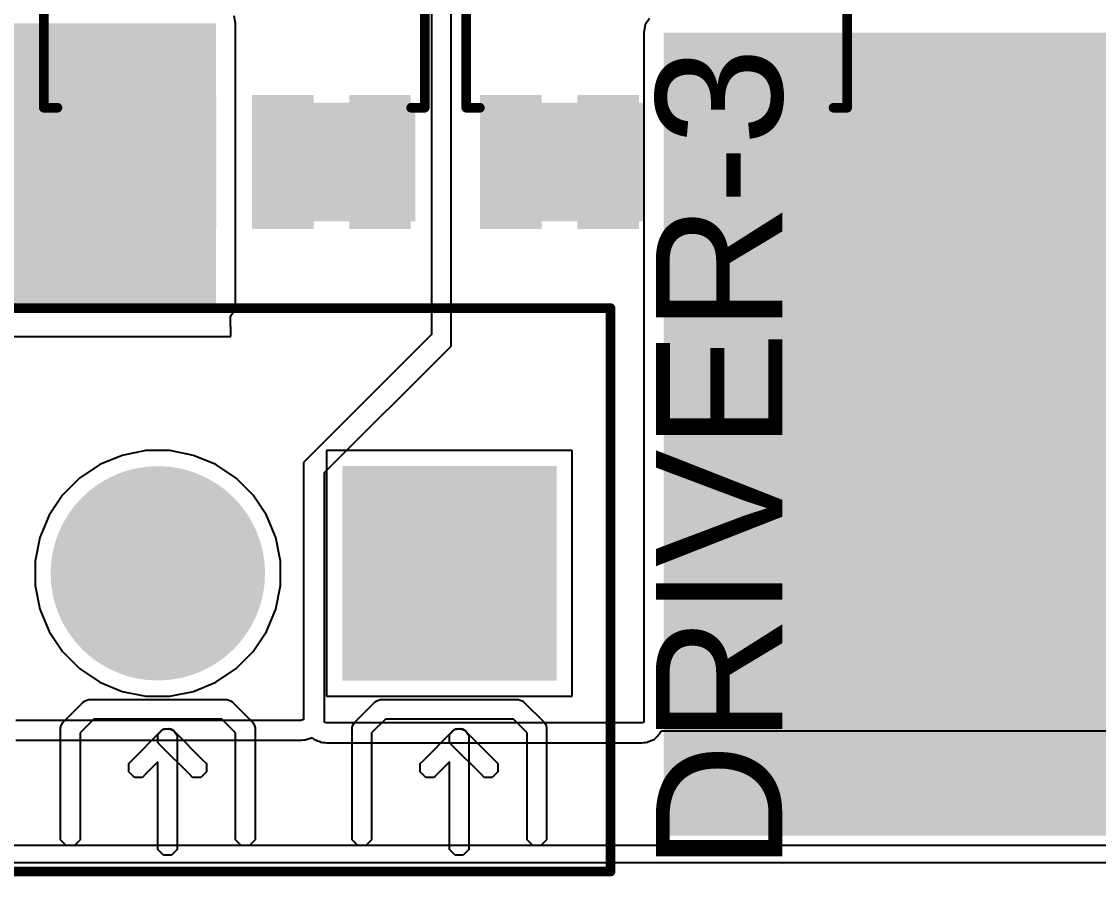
# Model space of a CAD drawing. Header units: millimetres. Extents: x 0 to 5423, y 0 to 5425.
# Drawn here: x 73.23 to 87.31, y 0.03 to 11.2 of the extents above; entities that cross this region are included whole.
import ezdxf

# ---------------------------------------------------------------- set-up
doc = ezdxf.new("R2010")
doc.units = ezdxf.units.MM
for name, color, linetype in [('BottomLayer', 5, 'Continuous'), ('BottomSolder', 6, 'Continuous'), ('MultiLayer', 9, 'Continuous'), ('PadHoleLayer', 156, 'Continuous'), ('TopLayer', 1, 'Continuous'), ('TopOverlay', 2, 'Continuous'), ('TopPaste', 8, 'Continuous'), ('TopSolder', 216, 'Continuous'), ('ViaHoleLayer', 16, 'Continuous')]:
    doc.layers.add(name, color=color, linetype=linetype)
doc.styles.add('Arial', font='', dxfattribs={"height": 0.2})
doc.styles.get('Arial').set_extended_font_data('Arial')

# ---------------------------------------------------------------- blocks, each defined once
blk = doc.blocks.new('SOIC_8_122')
at = {"layer": 'TopLayer'}
for points in [[(-1.925, 2.205), (-1.925, 1.605), (-3.475, 1.605), (-3.475, 2.205)], [(3.475, 2.205), (3.475, 1.605), (1.925, 1.605), (1.925, 2.205)], [(-1.925, 0.935), (-1.925, 0.335), (-3.475, 0.335), (-3.475, 0.935)], [(3.475, 0.935), (3.475, 0.335), (1.925, 0.335), (1.925, 0.935)], [(-1.925, -0.335), (-1.925, -0.935), (-3.475, -0.935), (-3.475, -0.335)], [(3.475, -0.335), (3.475, -0.935), (1.925, -0.935), (1.925, -0.335)], [(-1.925, -1.605), (-1.925, -2.205), (-3.475, -2.205), (-3.475, -1.605)], [(3.475, -1.605), (3.475, -2.205), (1.925, -2.205), (1.925, -1.605)]]:
    blk.add_hatch(color=1, dxfattribs=at).paths.add_polyline_path(points)
at = {"layer": 'TopOverlay'}
blk.add_hatch(color=2, dxfattribs=at).paths.add_polyline_path([(-1.828, 1.572), (-1.498, 1.572), (-1.498, 2.233), (-1.828, 2.233)])
at = {"layer": 'TopPaste'}
for points in [[(-1.925, 2.205), (-1.925, 1.605), (-3.475, 1.605), (-3.475, 2.205)], [(3.475, 2.205), (3.475, 1.605), (1.925, 1.605), (1.925, 2.205)], [(-1.925, 0.935), (-1.925, 0.335), (-3.475, 0.335), (-3.475, 0.935)], [(3.475, 0.935), (3.475, 0.335), (1.925, 0.335), (1.925, 0.935)], [(-1.925, -0.335), (-1.925, -0.935), (-3.475, -0.935), (-3.475, -0.335)], [(3.475, -0.335), (3.475, -0.935), (1.925, -0.935), (1.925, -0.335)], [(-1.925, -1.605), (-1.925, -2.205), (-3.475, -2.205), (-3.475, -1.605)], [(3.475, -1.605), (3.475, -2.205), (1.925, -2.205), (1.925, -1.605)]]:
    blk.add_hatch(color=8, dxfattribs=at).paths.add_polyline_path(points)
at = {"layer": 'TopSolder'}
for points in [[(-1.823, 2.307), (-1.823, 1.503), (-3.577, 1.503), (-3.577, 2.307)], [(3.577, 2.307), (3.577, 1.503), (1.823, 1.503), (1.823, 2.307)], [(-1.823, 1.037), (-1.823, 0.233), (-3.577, 0.233), (-3.577, 1.037)], [(3.577, 1.037), (3.577, 0.233), (1.823, 0.233), (1.823, 1.037)], [(-1.823, -0.233), (-1.823, -1.037), (-3.577, -1.037), (-3.577, -0.233)], [(3.577, -0.233), (3.577, -1.037), (1.823, -1.037), (1.823, -0.233)], [(-1.823, -1.503), (-1.823, -2.307), (-3.577, -2.307), (-3.577, -1.503)], [(3.577, -1.503), (3.577, -2.307), (1.823, -2.307), (1.823, -1.503)]]:
    blk.add_hatch(color=216, dxfattribs=at).paths.add_polyline_path(points)
at = {"layer": 'TopOverlay', "const_width": 0.127}
for points in [[(1.991, 2.489), (-1.991, 2.489)], [(-1.991, 2.311), (-1.991, 2.489)], [(1.991, 2.311), (1.991, 2.489)], [(-3.759, 1.778), (-3.759, 2.032)], [(-3.632, 1.905), (-3.759, 2.032)], [(-3.759, 1.778), (-3.632, 1.905)], [(-1.991, -2.489), (-1.991, -2.311)], [(1.991, -2.489), (1.991, -2.311)], [(1.991, -2.489), (-1.991, -2.489)]]:
    blk.add_lwpolyline(points, dxfattribs=at)
at = {"layer": 'TopOverlay', "const_width": 0.0635}
for points in [[(-2.022, 2.489, 1), (-1.959, 2.489, 1)], [(-2.022, 2.489, 1), (-1.959, 2.489, 1)], [(1.959, 2.489, 1), (2.022, 2.489, 1)], [(1.959, 2.489, 1), (2.022, 2.489, 1)], [(-2.022, 2.311, 1), (-1.959, 2.311, 1)], [(1.959, 2.311, 1), (2.022, 2.311, 1)], [(-3.791, 2.032, 1), (-3.727, 2.032, 1)], [(-3.791, 2.032, 1), (-3.727, 2.032, 1)], [(-3.791, 1.778, 1), (-3.727, 1.778, 1)], [(-3.791, 1.778, 1), (-3.727, 1.778, 1)], [(-3.664, 1.905, 1), (-3.6, 1.905, 1)], [(-3.664, 1.905, 1), (-3.6, 1.905, 1)], [(-2.022, -2.311, 1), (-1.959, -2.311, 1)], [(1.959, -2.311, 1), (2.022, -2.311, 1)], [(-2.022, -2.489, 1), (-1.959, -2.489, 1)], [(-2.022, -2.489, 1), (-1.959, -2.489, 1)], [(1.959, -2.489, 1), (2.022, -2.489, 1)], [(1.959, -2.489, 1), (2.022, -2.489, 1)]]:
    blk.add_lwpolyline(points, format="xyb", close=True, dxfattribs=at)
blk = doc.blocks.new('SOIC_8_123')
at = {"layer": 'TopLayer'}
for points in [[(-1.925, 2.205), (-1.925, 1.605), (-3.475, 1.605), (-3.475, 2.205)], [(3.475, 2.205), (3.475, 1.605), (1.925, 1.605), (1.925, 2.205)], [(-1.925, 0.935), (-1.925, 0.335), (-3.475, 0.335), (-3.475, 0.935)], [(3.475, 0.935), (3.475, 0.335), (1.925, 0.335), (1.925, 0.935)], [(-1.925, -0.335), (-1.925, -0.935), (-3.475, -0.935), (-3.475, -0.335)], [(3.475, -0.335), (3.475, -0.935), (1.925, -0.935), (1.925, -0.335)], [(-1.925, -1.605), (-1.925, -2.205), (-3.475, -2.205), (-3.475, -1.605)], [(3.475, -1.605), (3.475, -2.205), (1.925, -2.205), (1.925, -1.605)]]:
    blk.add_hatch(color=1, dxfattribs=at).paths.add_polyline_path(points)
at = {"layer": 'TopOverlay'}
blk.add_hatch(color=2, dxfattribs=at).paths.add_polyline_path([(-1.828, 1.573), (-1.498, 1.573), (-1.498, 2.233), (-1.828, 2.233)])
at = {"layer": 'TopPaste'}
for points in [[(-1.925, 2.205), (-1.925, 1.605), (-3.475, 1.605), (-3.475, 2.205)], [(3.475, 2.205), (3.475, 1.605), (1.925, 1.605), (1.925, 2.205)], [(-1.925, 0.935), (-1.925, 0.335), (-3.475, 0.335), (-3.475, 0.935)], [(3.475, 0.935), (3.475, 0.335), (1.925, 0.335), (1.925, 0.935)], [(-1.925, -0.335), (-1.925, -0.935), (-3.475, -0.935), (-3.475, -0.335)], [(3.475, -0.335), (3.475, -0.935), (1.925, -0.935), (1.925, -0.335)], [(-1.925, -1.605), (-1.925, -2.205), (-3.475, -2.205), (-3.475, -1.605)], [(3.475, -1.605), (3.475, -2.205), (1.925, -2.205), (1.925, -1.605)]]:
    blk.add_hatch(color=8, dxfattribs=at).paths.add_polyline_path(points)
at = {"layer": 'TopSolder'}
for points in [[(-1.823, 2.307), (-1.823, 1.503), (-3.577, 1.503), (-3.577, 2.307)], [(3.577, 2.307), (3.577, 1.503), (1.823, 1.503), (1.823, 2.307)], [(-1.823, 1.037), (-1.823, 0.233), (-3.577, 0.233), (-3.577, 1.037)], [(3.577, 1.037), (3.577, 0.233), (1.823, 0.233), (1.823, 1.037)], [(-1.823, -0.233), (-1.823, -1.037), (-3.577, -1.037), (-3.577, -0.233)], [(3.577, -0.233), (3.577, -1.037), (1.823, -1.037), (1.823, -0.233)], [(-1.823, -1.503), (-1.823, -2.307), (-3.577, -2.307), (-3.577, -1.503)], [(3.577, -1.503), (3.577, -2.307), (1.823, -2.307), (1.823, -1.503)]]:
    blk.add_hatch(color=216, dxfattribs=at).paths.add_polyline_path(points)
at = {"layer": 'TopOverlay', "const_width": 0.127}
for points in [[(1.991, 2.489), (-1.991, 2.489)], [(-1.991, 2.311), (-1.991, 2.489)], [(1.991, 2.311), (1.991, 2.489)], [(-3.759, 1.778), (-3.759, 2.032)], [(-3.632, 1.905), (-3.759, 2.032)], [(-3.759, 1.778), (-3.632, 1.905)], [(-1.991, -2.489), (-1.991, -2.311)], [(1.991, -2.489), (1.991, -2.311)], [(1.991, -2.489), (-1.991, -2.489)]]:
    blk.add_lwpolyline(points, dxfattribs=at)
at = {"layer": 'TopOverlay', "const_width": 0.0635}
for points in [[(-2.022, 2.489, 1), (-1.959, 2.489, 1)], [(-2.022, 2.489, 1), (-1.959, 2.489, 1)], [(1.959, 2.489, 1), (2.022, 2.489, 1)], [(1.959, 2.489, 1), (2.022, 2.489, 1)], [(-2.022, 2.311, 1), (-1.959, 2.311, 1)], [(1.959, 2.311, 1), (2.022, 2.311, 1)], [(-3.791, 2.032, 1), (-3.727, 2.032, 1)], [(-3.791, 2.032, 1), (-3.727, 2.032, 1)], [(-3.791, 1.778, 1), (-3.727, 1.778, 1)], [(-3.791, 1.778, 1), (-3.727, 1.778, 1)], [(-3.664, 1.905, 1), (-3.6, 1.905, 1)], [(-3.664, 1.905, 1), (-3.6, 1.905, 1)], [(-2.022, -2.311, 1), (-1.959, -2.311, 1)], [(1.959, -2.311, 1), (2.022, -2.311, 1)], [(-2.022, -2.489, 1), (-1.959, -2.489, 1)], [(-2.022, -2.489, 1), (-1.959, -2.489, 1)], [(1.959, -2.489, 1), (2.022, -2.489, 1)], [(1.959, -2.489, 1), (2.022, -2.489, 1)]]:
    blk.add_lwpolyline(points, format="xyb", close=True, dxfattribs=at)
blk = doc.blocks.new('DB125_3_81_4P_GN_S_306')
at = {"layer": 'BottomLayer'}
blk.add_hatch(color=5, dxfattribs=at).paths.add_polyline_path([(-7.065, 1.35), (-4.365, 1.35), (-4.365, -1.35), (-7.065, -1.35)])
h = blk.add_hatch(color=5, dxfattribs=at)
edge = h.paths.add_edge_path()
edge.add_arc((-1.905, 0), 1.35, 0, 360)
at = {"layer": 'BottomSolder'}
blk.add_hatch(color=6, dxfattribs=at).paths.add_polyline_path([(-7.116, 1.401), (-4.314, 1.401), (-4.314, -1.401), (-7.116, -1.401)])
h = blk.add_hatch(color=6, dxfattribs=at)
edge = h.paths.add_edge_path()
edge.add_arc((-1.905, 0), 1.401, 0, 360)
at = {"layer": 'MultiLayer'}
blk.add_hatch(color=9, dxfattribs=at).paths.add_polyline_path([(-7.065, 1.35), (-4.365, 1.35), (-4.365, -1.35), (-7.065, -1.35)])
h = blk.add_hatch(color=9, dxfattribs=at)
edge = h.paths.add_edge_path()
edge.add_arc((-1.905, 0), 1.35, 0, 360)
at = {"layer": 'PadHoleLayer'}
h = blk.add_hatch(color=156, dxfattribs=at)
edge = h.paths.add_edge_path()
edge.add_arc((-5.715, 0), 0.65, 0, 360)
h = blk.add_hatch(color=156, dxfattribs=at)
edge = h.paths.add_edge_path()
edge.add_arc((-1.905, 0), 0.65, 0, 360)
at = {"layer": 'TopLayer'}
blk.add_hatch(color=1, dxfattribs=at).paths.add_polyline_path([(-7.065, 1.35), (-4.365, 1.35), (-4.365, -1.35), (-7.065, -1.35)])
h = blk.add_hatch(color=1, dxfattribs=at)
edge = h.paths.add_edge_path()
edge.add_arc((-1.905, 0), 1.35, 0, 360)
at = {"layer": 'TopSolder'}
blk.add_hatch(color=216, dxfattribs=at).paths.add_polyline_path([(-7.116, 1.401), (-4.314, 1.401), (-4.314, -1.401), (-7.116, -1.401)])
h = blk.add_hatch(color=216, dxfattribs=at)
edge = h.paths.add_edge_path()
edge.add_arc((-1.905, 0), 1.401, 0, 360)
at = {"layer": 'TopOverlay'}
for p, q in [((-5.969, 3.609), (-5.895, 3.683)), ((-5.895, 3.683), (-5.789, 3.683)), ((-5.789, 3.683), (-5.715, 3.609)), ((-2.159, 3.609), (-2.085, 3.683)), ((-2.085, 3.683), (-1.979, 3.683)), ((-1.979, 3.683), (-1.905, 3.609)), ((-6.985, 3.482), (-6.911, 3.556)), ((-6.911, 3.556), (-6.805, 3.556)), ((-6.805, 3.556), (-6.731, 3.482)), ((-5.969, 3.556), (-5.969, 3.609)), ((-5.969, 2.159), (-5.969, 3.556)), ((-5.715, 3.609), (-5.715, 3.556)), ((-5.715, 3.556), (-5.715, 3.556)), ((-5.715, 3.556), (-5.715, 2.466)), ((-4.699, 3.482), (-4.625, 3.556)), ((-4.625, 3.556), (-4.519, 3.556)), ((-4.519, 3.556), (-4.445, 3.482)), ((-3.175, 3.482), (-3.101, 3.556)), ((-3.101, 3.556), (-2.995, 3.556)), ((-2.995, 3.556), (-2.921, 3.482)), ((-2.159, 3.556), (-2.159, 3.609)), ((-2.159, 2.159), (-2.159, 3.556)), ((-1.905, 3.609), (-1.905, 3.556)), ((-1.905, 3.556), (-1.905, 3.556)), ((-1.905, 3.556), (-1.905, 2.466)), ((-0.889, 3.482), (-0.815, 3.556)), ((-0.815, 3.556), (-0.709, 3.556)), ((-0.709, 3.556), (-0.635, 3.482)), ((-6.985, 3.429), (-6.985, 3.482)), ((-6.985, 2.032), (-6.985, 3.429)), ((-6.731, 3.482), (-6.731, 3.429)), ((-6.731, 3.429), (-6.731, 3.429)), ((-6.731, 3.429), (-6.731, 2.085)), ((-4.699, 3.429), (-4.699, 3.482)), ((-4.699, 2.085), (-4.699, 3.429)), ((-4.445, 3.482), (-4.445, 3.429)), ((-4.445, 3.429), (-4.445, 3.429)), ((-4.445, 3.429), (-4.445, 2.032)), ((-3.175, 3.429), (-3.175, 3.482)), ((-3.175, 2.032), (-3.175, 3.429)), ((-2.921, 3.482), (-2.921, 3.429)), ((-2.921, 3.429), (-2.921, 3.429)), ((-2.921, 3.429), (-2.921, 2.085)), ((-0.889, 3.429), (-0.889, 3.482)), ((-0.889, 2.085), (-0.889, 3.429)), ((-0.635, 3.482), (-0.635, 3.429)), ((-0.635, 3.429), (-0.635, 3.429)), ((-0.635, 3.429), (-0.635, 2.032)), ((-6.35, 2.593), (-6.276, 2.667)), ((-6.35, 2.487), (-6.35, 2.593)), ((-6.276, 2.667), (-6.17, 2.667)), ((-6.17, 2.667), (-6.133, 2.63)), ((-6.133, 2.63), (-6.133, 2.63)), ((-6.133, 2.63), (-5.752, 2.249)), ((-5.715, 2.466), (-5.551, 2.63)), ((-5.551, 2.63), (-5.514, 2.667)), ((-5.514, 2.667), (-5.408, 2.667)), ((-5.408, 2.667), (-5.334, 2.593)), ((-5.334, 2.593), (-5.334, 2.487)), ((-2.54, 2.593), (-2.466, 2.667)), ((-2.54, 2.487), (-2.54, 2.593)), ((-2.466, 2.667), (-2.36, 2.667)), ((-2.36, 2.667), (-2.323, 2.63)), ((-2.323, 2.63), (-2.323, 2.63)), ((-2.323, 2.63), (-1.942, 2.249)), ((-1.905, 2.466), (-1.741, 2.63)), ((-1.741, 2.63), (-1.704, 2.667)), ((-1.704, 2.667), (-1.598, 2.667)), ((-1.598, 2.667), (-1.524, 2.593)), ((-1.524, 2.593), (-1.524, 2.487)), ((-6.313, 2.45), (-6.35, 2.487)), ((-5.932, 2.069), (-6.313, 2.45)), ((-5.371, 2.45), (-5.752, 2.069)), ((-5.334, 2.487), (-5.371, 2.45)), ((-5.371, 2.45), (-5.371, 2.45)), ((-2.503, 2.45), (-2.54, 2.487)), ((-2.122, 2.069), (-2.503, 2.45)), ((-1.561, 2.45), (-1.942, 2.069)), ((-1.524, 2.487), (-1.561, 2.45)), ((-1.561, 2.45), (-1.561, 2.45)), ((-5.969, 2.121), (-5.969, 2.159)), ((-5.969, 2.159), (-5.969, 2.159)), ((-5.926, 2.056), (-5.969, 2.121)), ((-5.752, 2.249), (-5.715, 2.212)), ((-5.715, 2.212), (-5.715, 2.106)), ((-2.159, 2.121), (-2.159, 2.159)), ((-2.159, 2.159), (-2.159, 2.159)), ((-2.116, 2.056), (-2.159, 2.121)), ((-1.942, 2.249), (-1.905, 2.212)), ((-1.905, 2.212), (-1.905, 2.106)), ((-6.985, 2.02), (-6.985, 2.032)), ((-6.985, 2.032), (-6.985, 2.032)), ((-6.98, 1.995), (-6.985, 2.02)), ((-6.971, 1.972), (-6.98, 1.995)), ((-6.957, 1.951), (-6.971, 1.972)), ((-6.731, 2.085), (-6.551, 1.905)), ((-5.932, 2.069), (-5.932, 2.069)), ((-5.895, 2.032), (-5.932, 2.069)), ((-5.855, 2.027), (-5.926, 2.056)), ((-5.789, 2.032), (-5.895, 2.032)), ((-5.78, 2.042), (-5.855, 2.027)), ((-5.715, 2.106), (-5.789, 2.032)), ((-5.752, 2.069), (-5.78, 2.042)), ((-4.879, 1.905), (-4.699, 2.085)), ((-4.46, 1.972), (-4.473, 1.951)), ((-4.45, 1.995), (-4.46, 1.972)), ((-4.445, 2.02), (-4.45, 1.995)), ((-4.445, 2.032), (-4.445, 2.02)), ((-3.175, 2.02), (-3.175, 2.032)), ((-3.175, 2.032), (-3.175, 2.032)), ((-3.17, 1.995), (-3.175, 2.02)), ((-3.161, 1.972), (-3.17, 1.995)), ((-3.147, 1.951), (-3.161, 1.972)), ((-2.921, 2.085), (-2.741, 1.905)), ((-2.122, 2.069), (-2.122, 2.069)), ((-2.085, 2.032), (-2.122, 2.069)), ((-2.045, 2.027), (-2.116, 2.056)), ((-1.979, 2.032), (-2.085, 2.032)), ((-1.97, 2.042), (-2.045, 2.027)), ((-1.905, 2.106), (-1.979, 2.032)), ((-1.942, 2.069), (-1.97, 2.042)), ((-1.069, 1.905), (-0.889, 2.085)), ((-0.65, 1.972), (-0.663, 1.951)), ((-0.64, 1.995), (-0.65, 1.972)), ((-0.635, 2.02), (-0.64, 1.995)), ((-0.635, 2.032), (-0.635, 2.02)), ((-6.948, 1.942), (-6.957, 1.951)), ((-6.694, 1.688), (-6.948, 1.942)), ((-6.551, 1.905), (-4.879, 1.905)), ((-4.482, 1.942), (-4.736, 1.688)), ((-4.473, 1.951), (-4.482, 1.942)), ((-4.482, 1.942), (-4.482, 1.942)), ((-3.138, 1.942), (-3.147, 1.951)), ((-2.884, 1.688), (-3.138, 1.942)), ((-2.741, 1.905), (-1.069, 1.905)), ((-0.672, 1.942), (-0.926, 1.688)), ((-0.663, 1.951), (-0.672, 1.942)), ((-0.672, 1.942), (-0.672, 1.942)), ((-6.685, 1.679), (-6.694, 1.688)), ((-6.694, 1.688), (-6.694, 1.688)), ((-6.664, 1.666), (-6.685, 1.679)), ((-6.641, 1.656), (-6.664, 1.666)), ((-6.617, 1.651), (-6.641, 1.656)), ((-6.604, 1.651), (-6.617, 1.651)), ((-4.826, 1.651), (-6.604, 1.651)), ((-4.814, 1.651), (-4.826, 1.651)), ((-4.826, 1.651), (-4.826, 1.651)), ((-4.789, 1.656), (-4.814, 1.651)), ((-4.766, 1.666), (-4.789, 1.656)), ((-4.745, 1.679), (-4.766, 1.666)), ((-4.736, 1.688), (-4.745, 1.679)), ((-2.875, 1.679), (-2.884, 1.688)), ((-2.884, 1.688), (-2.884, 1.688)), ((-2.854, 1.666), (-2.875, 1.679)), ((-2.831, 1.656), (-2.854, 1.666)), ((-2.807, 1.651), (-2.831, 1.656)), ((-2.794, 1.651), (-2.807, 1.651)), ((-1.016, 1.651), (-2.794, 1.651)), ((-1.004, 1.651), (-1.016, 1.651)), ((-1.016, 1.651), (-1.016, 1.651)), ((-0.979, 1.656), (-1.004, 1.651)), ((-0.956, 1.666), (-0.979, 1.656)), ((-0.935, 1.679), (-0.956, 1.666)), ((-0.926, 1.688), (-0.935, 1.679))]:
    blk.add_line(p, q, dxfattribs=at)
at = {"layer": 'TopOverlay', "const_width": 0.127}
for points in [[(-7.82, 3.899), (-7.82, -3.467)], [(7.42, 3.899), (-7.82, 3.899)], [(7.42, -3.467), (-7.82, -3.467)]]:
    blk.add_lwpolyline(points, dxfattribs=at)
at = {"layer": 'TopOverlay', "const_width": 0.0635}
for points in [[(-7.852, 3.899, 1), (-7.788, 3.899, 1)], [(-7.852, 3.899, 1), (-7.788, 3.899, 1)], [(-7.852, -3.467, 1), (-7.788, -3.467, 1)], [(-7.852, -3.467, 1), (-7.788, -3.467, 1)]]:
    blk.add_lwpolyline(points, format="xyb", close=True, dxfattribs=at)

msp = doc.modelspace()

# ---------------------------------------------------------------- hatches: boundary and pattern name
at = {"layer": 'BottomLayer'}
h = msp.add_hatch(color=5, dxfattribs=at)
edge = h.paths.add_edge_path()
edge.add_arc((73.855, 10.709), 0.3, 0, 360)
h = msp.add_hatch(color=5, dxfattribs=at)
edge = h.paths.add_edge_path()
edge.add_arc((74.968, 10.709), 0.3, 0, 360)
h = msp.add_hatch(color=5, dxfattribs=at)
edge = h.paths.add_edge_path()
edge.add_arc((83.393, 10.59), 0.3, 0, 360)
h = msp.add_hatch(color=5, dxfattribs=at)
edge = h.paths.add_edge_path()
edge.add_arc((84.506, 10.59), 0.3, 0, 360)
h = msp.add_hatch(color=5, dxfattribs=at)
edge = h.paths.add_edge_path()
edge.add_arc((85.62, 10.59), 0.3, 0, 360)
h = msp.add_hatch(color=5, dxfattribs=at)
edge = h.paths.add_edge_path()
edge.add_arc((86.733, 10.59), 0.3, 0, 360)
h = msp.add_hatch(color=5, dxfattribs=at)
edge = h.paths.add_edge_path()
edge.add_arc((73.855, 8.021), 0.3, 0, 360)
h = msp.add_hatch(color=5, dxfattribs=at)
edge = h.paths.add_edge_path()
edge.add_arc((74.968, 8.021), 0.3, 0, 360)
h = msp.add_hatch(color=5, dxfattribs=at)
edge = h.paths.add_edge_path()
edge.add_arc((83.393, 8.14), 0.3, 0, 360)
h = msp.add_hatch(color=5, dxfattribs=at)
edge = h.paths.add_edge_path()
edge.add_arc((84.506, 8.14), 0.3, 0, 360)
h = msp.add_hatch(color=5, dxfattribs=at)
edge = h.paths.add_edge_path()
edge.add_arc((85.62, 8.14), 0.3, 0, 360)
h = msp.add_hatch(color=5, dxfattribs=at)
edge = h.paths.add_edge_path()
edge.add_arc((86.733, 8.14), 0.3, 0, 360)
at = {"layer": 'BottomSolder'}
h = msp.add_hatch(color=6, dxfattribs=at)
edge = h.paths.add_edge_path()
edge.add_arc((73.855, 10.709), 0.402, 0, 360)
h = msp.add_hatch(color=6, dxfattribs=at)
edge = h.paths.add_edge_path()
edge.add_arc((74.968, 10.709), 0.402, 0, 360)
h = msp.add_hatch(color=6, dxfattribs=at)
edge = h.paths.add_edge_path()
edge.add_arc((83.393, 10.59), 0.402, 0, 360)
h = msp.add_hatch(color=6, dxfattribs=at)
edge = h.paths.add_edge_path()
edge.add_arc((84.506, 10.59), 0.402, 0, 360)
h = msp.add_hatch(color=6, dxfattribs=at)
edge = h.paths.add_edge_path()
edge.add_arc((85.62, 10.59), 0.402, 0, 360)
h = msp.add_hatch(color=6, dxfattribs=at)
edge = h.paths.add_edge_path()
edge.add_arc((86.733, 10.59), 0.402, 0, 360)
h = msp.add_hatch(color=6, dxfattribs=at)
edge = h.paths.add_edge_path()
edge.add_arc((83.393, 8.14), 0.402, 0, 360)
h = msp.add_hatch(color=6, dxfattribs=at)
edge = h.paths.add_edge_path()
edge.add_arc((84.506, 8.14), 0.402, 0, 360)
h = msp.add_hatch(color=6, dxfattribs=at)
edge = h.paths.add_edge_path()
edge.add_arc((85.62, 8.14), 0.402, 0, 360)
h = msp.add_hatch(color=6, dxfattribs=at)
edge = h.paths.add_edge_path()
edge.add_arc((86.733, 8.14), 0.402, 0, 360)
h = msp.add_hatch(color=6, dxfattribs=at)
edge = h.paths.add_edge_path()
edge.add_arc((73.855, 8.021), 0.402, 0, 360)
h = msp.add_hatch(color=6, dxfattribs=at)
edge = h.paths.add_edge_path()
edge.add_arc((74.968, 8.021), 0.402, 0, 360)
at = {"layer": 'TopLayer'}
for points in [[(70.855, 7.519), (75.773, 7.519), (75.773, 11.176), (70.855, 11.176)], [(81.624, 0.559), (91.77, 0.559), (91.77, 11.057), (81.624, 11.057)], [(70.828, 8.59), (75.679, 8.59), (75.679, 10.14), (70.828, 10.14)], [(76.349, 8.59), (78.219, 8.59), (78.219, 10.14), (76.349, 10.14)], [(76.51, 8.59), (78.38, 8.59), (78.38, 10.14), (76.51, 10.14)], [(79.329, 8.59), (81.199, 8.59), (81.199, 10.14), (79.329, 10.14)], [(79.49, 8.59), (81.36, 8.59), (81.36, 10.14), (79.49, 10.14)]]:
    msp.add_hatch(color=1, dxfattribs=at).paths.add_polyline_path(points)
h = msp.add_hatch(color=1, dxfattribs=at)
edge = h.paths.add_edge_path()
edge.add_arc((73.855, 10.709), 0.3, 0, 360)
h = msp.add_hatch(color=1, dxfattribs=at)
edge = h.paths.add_edge_path()
edge.add_arc((74.968, 10.709), 0.3, 0, 360)
h = msp.add_hatch(color=1, dxfattribs=at)
edge = h.paths.add_edge_path()
edge.add_arc((83.393, 10.59), 0.3, 0, 360)
h = msp.add_hatch(color=1, dxfattribs=at)
edge = h.paths.add_edge_path()
edge.add_arc((84.506, 10.59), 0.3, 0, 360)
h = msp.add_hatch(color=1, dxfattribs=at)
edge = h.paths.add_edge_path()
edge.add_arc((85.62, 10.59), 0.3, 0, 360)
h = msp.add_hatch(color=1, dxfattribs=at)
edge = h.paths.add_edge_path()
edge.add_arc((86.733, 10.59), 0.3, 0, 360)
h = msp.add_hatch(color=1, dxfattribs=at)
edge = h.paths.add_edge_path()
edge.add_arc((73.855, 8.021), 0.3, 0, 360)
h = msp.add_hatch(color=1, dxfattribs=at)
edge = h.paths.add_edge_path()
edge.add_arc((74.968, 8.021), 0.3, 0, 360)
h = msp.add_hatch(color=1, dxfattribs=at)
edge = h.paths.add_edge_path()
edge.add_arc((83.393, 8.14), 0.3, 0, 360)
h = msp.add_hatch(color=1, dxfattribs=at)
edge = h.paths.add_edge_path()
edge.add_arc((84.506, 8.14), 0.3, 0, 360)
h = msp.add_hatch(color=1, dxfattribs=at)
edge = h.paths.add_edge_path()
edge.add_arc((85.62, 8.14), 0.3, 0, 360)
h = msp.add_hatch(color=1, dxfattribs=at)
edge = h.paths.add_edge_path()
edge.add_arc((86.733, 8.14), 0.3, 0, 360)
at = {"layer": 'TopSolder'}
h = msp.add_hatch(color=216, dxfattribs=at)
edge = h.paths.add_edge_path()
edge.add_arc((73.855, 10.709), 0.402, 0, 360)
h = msp.add_hatch(color=216, dxfattribs=at)
edge = h.paths.add_edge_path()
edge.add_arc((74.968, 10.709), 0.402, 0, 360)
h = msp.add_hatch(color=216, dxfattribs=at)
edge = h.paths.add_edge_path()
edge.add_arc((83.393, 10.59), 0.402, 0, 360)
h = msp.add_hatch(color=216, dxfattribs=at)
edge = h.paths.add_edge_path()
edge.add_arc((84.506, 10.59), 0.402, 0, 360)
h = msp.add_hatch(color=216, dxfattribs=at)
edge = h.paths.add_edge_path()
edge.add_arc((85.62, 10.59), 0.402, 0, 360)
h = msp.add_hatch(color=216, dxfattribs=at)
edge = h.paths.add_edge_path()
edge.add_arc((86.733, 10.59), 0.402, 0, 360)
h = msp.add_hatch(color=216, dxfattribs=at)
edge = h.paths.add_edge_path()
edge.add_arc((83.393, 8.14), 0.402, 0, 360)
h = msp.add_hatch(color=216, dxfattribs=at)
edge = h.paths.add_edge_path()
edge.add_arc((84.506, 8.14), 0.402, 0, 360)
h = msp.add_hatch(color=216, dxfattribs=at)
edge = h.paths.add_edge_path()
edge.add_arc((85.62, 8.14), 0.402, 0, 360)
h = msp.add_hatch(color=216, dxfattribs=at)
edge = h.paths.add_edge_path()
edge.add_arc((86.733, 8.14), 0.402, 0, 360)
h = msp.add_hatch(color=216, dxfattribs=at)
edge = h.paths.add_edge_path()
edge.add_arc((73.855, 8.021), 0.402, 0, 360)
h = msp.add_hatch(color=216, dxfattribs=at)
edge = h.paths.add_edge_path()
edge.add_arc((74.968, 8.021), 0.402, 0, 360)
at = {"layer": 'ViaHoleLayer'}
h = msp.add_hatch(color=16, dxfattribs=at)
edge = h.paths.add_edge_path()
edge.add_arc((73.855, 10.709), 0.15, 0, 360)
h = msp.add_hatch(color=16, dxfattribs=at)
edge = h.paths.add_edge_path()
edge.add_arc((74.968, 10.709), 0.15, 0, 360)
h = msp.add_hatch(color=16, dxfattribs=at)
edge = h.paths.add_edge_path()
edge.add_arc((83.393, 10.59), 0.15, 0, 360)
h = msp.add_hatch(color=16, dxfattribs=at)
edge = h.paths.add_edge_path()
edge.add_arc((84.506, 10.59), 0.15, 0, 360)
h = msp.add_hatch(color=16, dxfattribs=at)
edge = h.paths.add_edge_path()
edge.add_arc((85.62, 10.59), 0.15, 0, 360)
h = msp.add_hatch(color=16, dxfattribs=at)
edge = h.paths.add_edge_path()
edge.add_arc((86.733, 10.59), 0.15, 0, 360)
h = msp.add_hatch(color=16, dxfattribs=at)
edge = h.paths.add_edge_path()
edge.add_arc((73.855, 8.021), 0.15, 0, 360)
h = msp.add_hatch(color=16, dxfattribs=at)
edge = h.paths.add_edge_path()
edge.add_arc((74.968, 8.021), 0.15, 0, 360)
h = msp.add_hatch(color=16, dxfattribs=at)
edge = h.paths.add_edge_path()
edge.add_arc((83.393, 8.14), 0.15, 0, 360)
h = msp.add_hatch(color=16, dxfattribs=at)
edge = h.paths.add_edge_path()
edge.add_arc((84.506, 8.14), 0.15, 0, 360)
h = msp.add_hatch(color=16, dxfattribs=at)
edge = h.paths.add_edge_path()
edge.add_arc((85.62, 8.14), 0.15, 0, 360)
h = msp.add_hatch(color=16, dxfattribs=at)
edge = h.paths.add_edge_path()
edge.add_arc((86.733, 8.14), 0.15, 0, 360)

# ---------------------------------------------------------------- linework, layer by layer
at = {"layer": 'BottomLayer'}
for p, q in [((74.547, 5.53), (74.255, 5.409)), ((74.857, 5.592), (74.547, 5.53)), ((75.173, 5.592), (74.857, 5.592)), ((75.483, 5.53), (75.173, 5.592)), ((75.774, 5.409), (75.483, 5.53)), ((80.429, 5.592), (77.221, 5.592)), ((77.221, 5.592), (77.221, 2.384)), ((80.429, 2.384), (80.429, 5.592)), ((74.255, 5.409), (73.992, 5.234)), ((76.037, 5.234), (75.774, 5.409)), ((73.992, 5.234), (73.769, 5.01)), ((76.261, 5.01), (76.037, 5.234)), ((73.769, 5.01), (73.593, 4.748)), ((76.436, 4.748), (76.261, 5.01)), ((73.593, 4.748), (73.472, 4.456)), ((76.557, 4.456), (76.436, 4.748)), ((73.472, 4.456), (73.411, 4.146)), ((76.619, 4.146), (76.557, 4.456)), ((73.411, 4.146), (73.411, 3.83)), ((76.619, 3.83), (76.619, 4.146)), ((73.411, 3.83), (73.472, 3.52)), ((76.557, 3.52), (76.619, 3.83)), ((73.472, 3.52), (73.593, 3.228)), ((76.436, 3.228), (76.557, 3.52)), ((73.593, 3.228), (73.769, 2.965)), ((76.261, 2.965), (76.436, 3.228)), ((73.769, 2.965), (73.992, 2.742)), ((76.037, 2.742), (76.261, 2.965)), ((73.992, 2.742), (74.255, 2.566)), ((75.774, 2.566), (76.037, 2.742)), ((74.255, 2.566), (74.547, 2.445)), ((75.483, 2.445), (75.774, 2.566)), ((74.547, 2.445), (74.857, 2.384)), ((75.173, 2.384), (75.483, 2.445)), ((74.857, 2.384), (75.173, 2.384)), ((77.221, 2.384), (80.429, 2.384)), ((153.683, 0.432), (33.833, 0.432))]:
    msp.add_line(p, q, dxfattribs=at)
at = {"layer": 'TopLayer'}
for p, q in [((78.591, 13.486), (78.591, 10.576)), ((78.85, 6.959), (78.85, 12.599)), ((76.032, 11.176), (76.012, 11.275)), ((76.032, 7.519), (76.032, 11.176)), ((81.385, 11.156), (81.365, 11.057)), ((81.441, 11.24), (81.385, 11.156)), ((81.365, 11.057), (81.365, 2.041)), ((78.591, 10.576), (78.591, 7.11)), ((76.012, 7.42), (76.032, 7.519)), ((75.965, 7.349), (76.012, 7.42)), ((75.969, 7.083), (75.965, 7.349)), ((73.135, 7.083), (75.969, 7.083)), ((78.591, 7.11), (76.92, 5.439)), ((77.195, 5.304), (78.85, 6.959)), ((76.92, 5.439), (76.92, 2.075)), ((77.195, 2.038), (77.195, 5.304)), ((76.894, 2.066), (73.161, 2.066)), ((76.896, 2.067), (76.894, 2.066)), ((76.894, 2.066), (76.894, 2.066)), ((76.907, 2.072), (76.896, 2.067)), ((76.919, 2.074), (76.907, 2.072)), ((76.92, 2.075), (76.919, 2.074)), ((77.197, 2.037), (77.195, 2.038)), ((77.221, 2.032), (77.197, 2.037)), ((81.34, 2.032), (77.221, 2.032)), ((81.362, 2.036), (81.34, 2.032)), ((81.365, 2.041), (81.362, 2.036)), ((76.995, 1.828), (77.006, 1.833)), ((77.006, 1.833), (77.018, 1.835)), ((77.018, 1.835), (77.03, 1.843)), ((77.03, 1.843), (77.033, 1.841)), ((77.033, 1.841), (77.051, 1.823)), ((81.506, 1.821), (81.531, 1.847)), ((81.531, 1.847), (81.548, 1.858)), ((81.548, 1.858), (81.559, 1.875)), ((81.559, 1.875), (81.577, 1.893)), ((81.577, 1.893), (81.58, 1.897)), ((81.58, 1.897), (81.59, 1.921)), ((81.59, 1.921), (81.597, 1.93)), ((81.597, 1.93), (95.987, 1.93)), ((73.161, 1.807), (76.894, 1.807)), ((76.894, 1.807), (76.919, 1.812)), ((76.919, 1.812), (76.945, 1.812)), ((76.945, 1.812), (76.96, 1.818)), ((76.945, 1.812), (76.945, 1.812)), ((76.945, 1.812), (76.945, 1.812)), ((76.945, 1.812), (76.945, 1.812)), ((76.96, 1.818), (76.97, 1.82)), ((76.97, 1.82), (76.978, 1.824)), ((76.978, 1.824), (76.993, 1.827)), ((76.993, 1.827), (76.995, 1.828)), ((76.995, 1.828), (76.995, 1.828)), ((77.051, 1.823), (77.053, 1.821)), ((77.053, 1.821), (77.053, 1.821)), ((77.053, 1.821), (77.053, 1.821)), ((77.053, 1.821), (77.053, 1.821)), ((77.053, 1.821), (77.077, 1.812)), ((77.077, 1.812), (77.096, 1.799)), ((77.096, 1.799), (77.119, 1.794)), ((77.119, 1.794), (77.12, 1.794)), ((77.12, 1.794), (77.122, 1.793)), ((77.122, 1.793), (77.123, 1.792)), ((77.123, 1.792), (77.147, 1.783)), ((77.147, 1.783), (77.17, 1.778)), ((77.17, 1.778), (77.196, 1.778)), ((77.196, 1.778), (77.221, 1.773)), ((77.221, 1.773), (81.34, 1.773)), ((81.34, 1.773), (81.365, 1.778)), ((81.365, 1.778), (81.39, 1.778)), ((81.39, 1.778), (81.413, 1.782)), ((81.413, 1.782), (81.436, 1.792)), ((81.436, 1.792), (81.439, 1.793)), ((81.439, 1.793), (81.441, 1.794)), ((81.441, 1.794), (81.454, 1.8)), ((81.454, 1.8), (81.464, 1.802)), ((81.464, 1.802), (81.473, 1.807)), ((81.473, 1.807), (81.506, 1.821)), ((152.555, 0.203), (33.553, 0.203))]:
    msp.add_line(p, q, dxfattribs=at)

# ---------------------------------------------------------------- block references
for name, p, rotation in [('SOIC_8_122', (76.014, 12.065), 270), ('SOIC_8_123', (81.534, 12.065), 270), ('DB125_3_81_4P_GN_S_306', (73.11, 3.988), 180)]:
    msp.add_blockref(name, p, dxfattribs=dict(rotation=rotation))

# ---------------------------------------------------------------- texts
at = {"layer": 'TopOverlay', "style": 'Arial'}
msp.add_text('DRIVER-3', height=1.651, rotation=90, dxfattribs=at).set_placement((83.174, 0.098))

doc.saveas('drawing.dxf')
